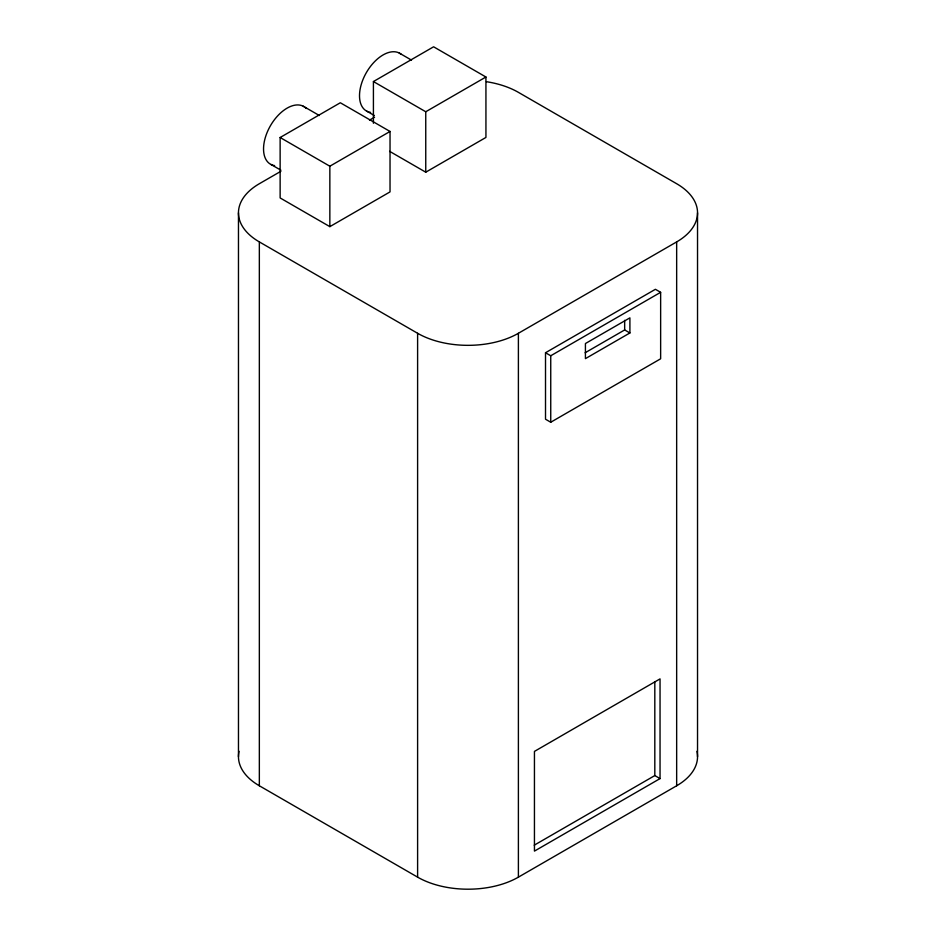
<?xml version="1.0" encoding="UTF-8"?>
<svg xmlns="http://www.w3.org/2000/svg" width="936" height="936" viewBox="0 0 936 936"><rect width="100%" height="100%" fill="white"/><g stroke="black" fill="none" stroke-linecap="round" stroke-linejoin="round"><path stroke-width="1.4" d="M373.417 123.271L373.417 81.549L433.602 46.8L485.936 77.009L485.936 137.44L425.751 172.189L389.61 151.328M280.133 137.51L340.318 102.761L390.031 131.461L390.031 191.892L329.846 226.641L280.133 197.941L280.133 137.51L329.846 166.21L390.031 131.461M280.87 171.3L259.342 183.725A71.265 41.137 0 0 0 259.342 241.909L259.342 785.772L417.608 877.149A71.265 41.137 0 0 0 518.392 877.149L676.658 785.772A71.265 41.137 0 0 0 696.922 751.315M369.498 120.124L374.564 117.211M373.417 81.549L425.751 111.758L485.936 77.009M259.342 241.909L417.608 333.286A71.265 41.137 0 0 0 518.392 333.286L676.658 241.909A71.265 41.137 0 0 0 676.658 183.725L518.392 92.348A71.265 41.137 0 0 0 486.439 81.701M545.512 352.743L655.411 289.294L660.64 292.313L660.64 358.792L550.742 422.241L545.512 419.211L545.512 352.743L550.742 355.762L660.64 292.313M585.129 352.767L624.663 329.94L629.905 332.959L629.905 317.854L585.421 343.535L585.421 358.64L629.905 332.959M534.234 845.185L654.814 775.57L660.044 778.588L660.044 678.881L534.444 751.397L534.444 851.105L660.044 778.588M399.192 53.013L411.512 60.126M366.924 111.255L374.306 115.514M303.229 106.213L319.34 115.514M270.949 164.455L280.87 170.176M697.531 212.823L697.531 756.686M676.658 241.909L676.658 785.772M654.814 681.642L654.814 775.57M624.663 320.323L624.663 329.94M550.742 355.762L550.742 422.241M518.392 333.286L518.392 877.149M425.751 111.758L425.751 172.189M417.608 333.286L417.608 877.149M329.846 166.21L329.846 226.641M238.469 212.823L238.469 756.686M259.342 785.772A71.265 41.137 0 0 1 239.078 751.315M370.574 112.402A33.31 19.223 -60 0 1 365.391 74.365A33.31 19.223 -60 0 1 401.298 54.405M274.611 165.602A33.31 19.223 -60 0 1 269.942 126.606A33.31 19.223 -60 0 1 306.271 108.482"/></g></svg>
